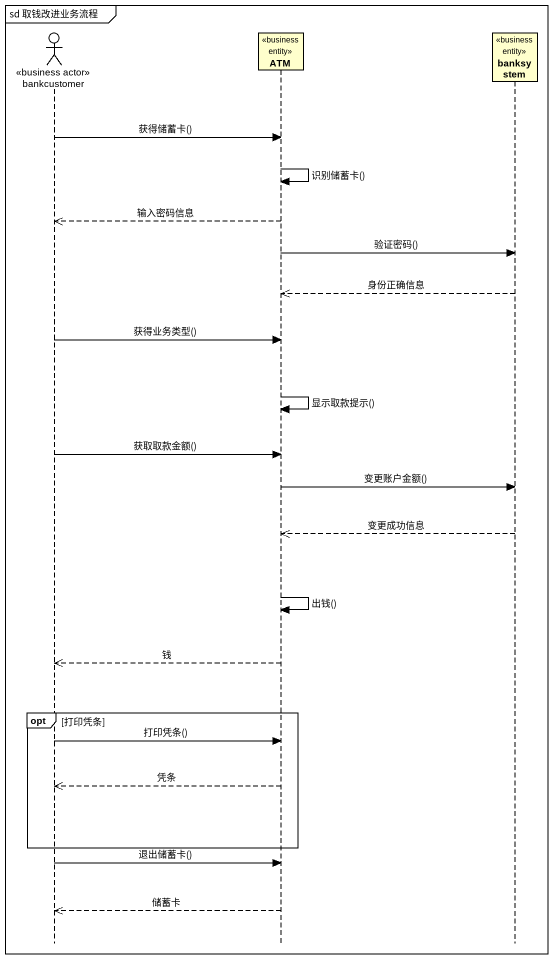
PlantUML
@startuml
mainframe sd 取钱改进业务流程
hide footbox
actor bankcustomer <<business actor>>
participant ATM <<business entity>>
participant banksystem <<business entity>>

bankcustomer -> ATM : 获得储蓄卡()
ATM -> ATM : 识别储蓄卡()
ATM -->> bankcustomer : 输入密码信息
ATM -> banksystem : 验证密码()
banksystem -->> ATM : 身份正确信息
bankcustomer -> ATM : 获得业务类型()
ATM -> ATM : 显示取款提示()
bankcustomer -> ATM : 获取取款金额()
ATM -> banksystem : 变更账户金额()
banksystem -->> ATM : 变更成功信息
ATM -> ATM : 出钱()
ATM -->> bankcustomer : 钱
opt 打印凭条
  bankcustomer -> ATM : 打印凭条()
  ATM -->> bankcustomer : 凭条
end
bankcustomer -> ATM : 退出储蓄卡()
ATM -->> bankcustomer : 储蓄卡
@enduml
